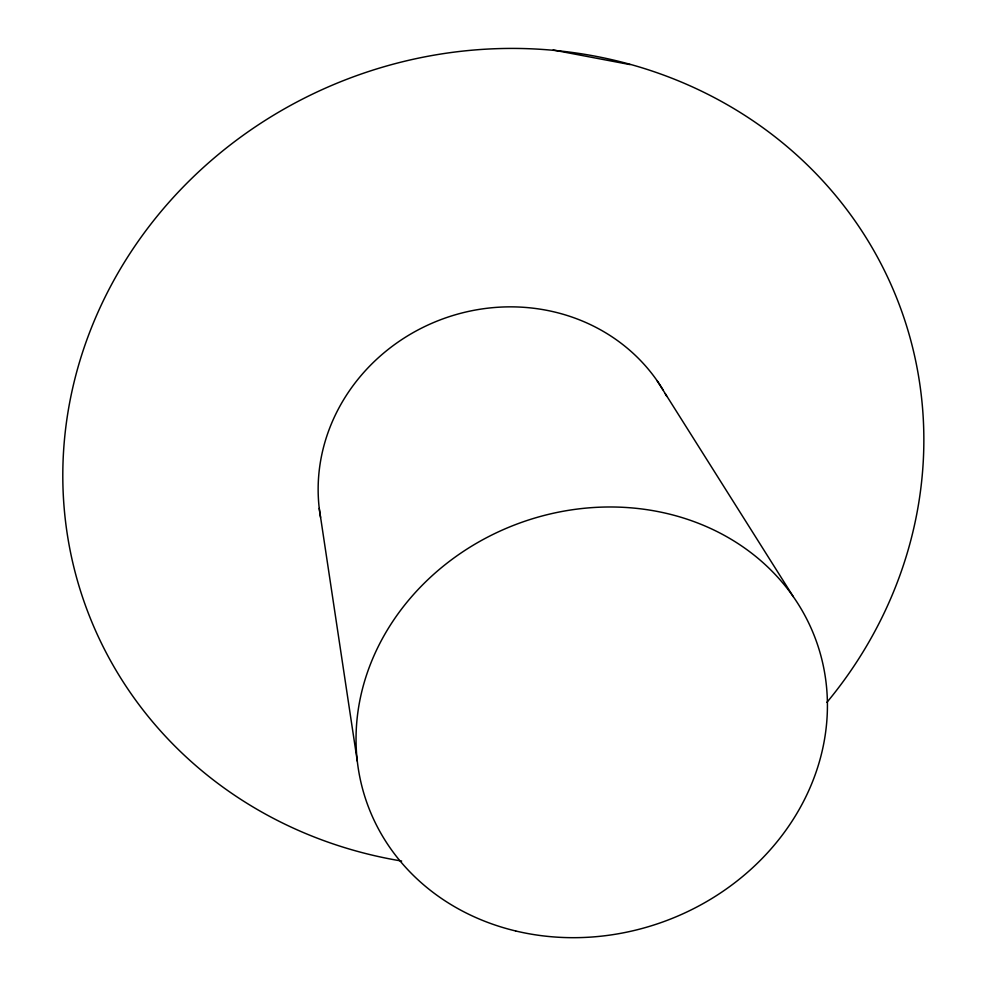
<?xml version="1.0" encoding="UTF-8"?>
<svg xmlns="http://www.w3.org/2000/svg" width="987" height="987" viewBox="0 0 987 987"><rect width="100%" height="100%" fill="white"/><g stroke="black" fill="none" stroke-linecap="round" stroke-linejoin="round"><path stroke-width="1.48" d="M553.139 50.004L630.039 64.599M657.169 380.797L793.301 596.679M319.245 508.367L357.294 761.162M401.647 861.046A433.836 405.793 -20.4 0 1 92.112 326.055A433.836 405.793 -20.4 0 1 710.134 95.443A433.836 405.793 -20.4 0 1 826.921 702.362M320.553 517.41A185.482 173.083 -20.4 0 1 441.682 319.319A185.482 173.083 -20.4 0 1 662.968 389.754M665.275 393.714A185.482 173.083 -20.4 0 1 666.743 396.379M515.609 930.951A238.805 211.909 -20.4 0 0 822.973 664.3A238.805 211.909 -20.4 0 0 436.612 571.744A238.805 211.909 -20.4 0 0 515.609 930.951"/></g></svg>
